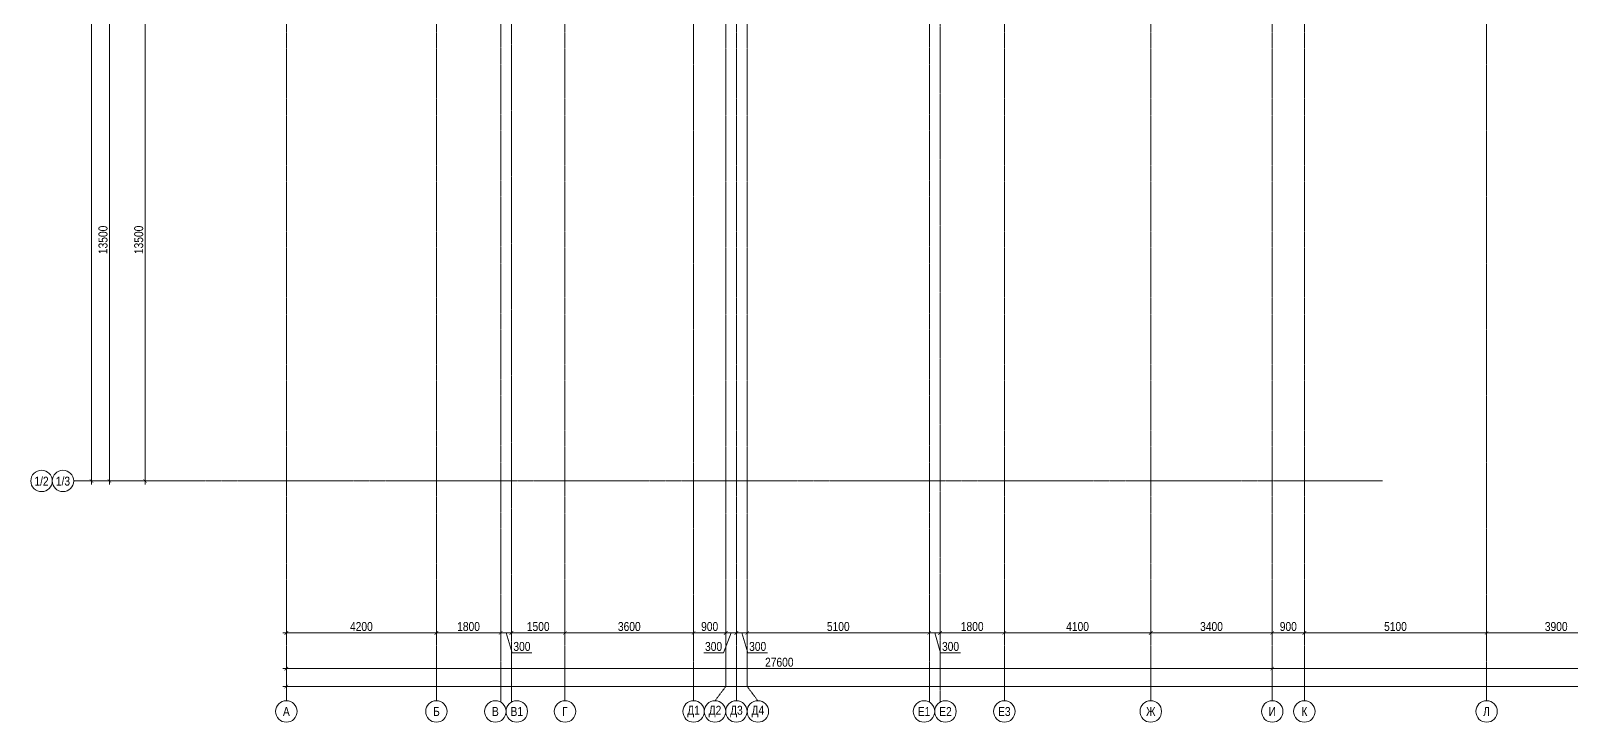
# Model space of a CAD drawing. Header units: millimetres. Extents: x -7155 to 483283, y -227682 to 148426.
# Drawn here: x -7155 to 35969, y -6755 to 12604 of the extents above; entities that cross this region are included whole.
import ezdxf
from ezdxf.enums import TextEntityAlignment as Align

# ---------------------------------------------------------------- set-up
doc = ezdxf.new("R2010")
doc.units = ezdxf.units.MM
doc.linetypes.add('CENTER2', pattern=[28.575, 19.05, -3.175, 3.175, -3.175])
doc.layers.get('Defpoints').update_dxf_attribs({"color": 140})
doc.layers.add('АР_Оси_РД_100', color=7, linetype='Continuous', lineweight=0, true_color=0x525252)
doc.layers.add('РД_Оси_100', color=7, linetype='Continuous', lineweight=0, true_color=0x525252)
doc.layers.add('АР_Оси_РД_размер', color=8, linetype='Continuous', lineweight=0)
doc.styles.add('style1', font='ARIALN.TTF')
doc.styles.add('ккк', font='isocpeur.ttf', dxfattribs={"width": 0.85, "oblique": 15})
doc.dimstyles.new('Dim100_ареал', dxfattribs={"dimscale": 100, "dimtxt": 2.5, "dimasz": 1, "dimexe": 1, "dimexo": 1, "dimgap": 0.5, "dimtad": 1, "dimzin": 12, "dimdsep": 46, "dimtxsty": 'style1', "dimblk": 'ARCHTICK', "dimcen": 1, "dimdle": 1, "dimclrd": 256, "dimclre": 256, "dimaunit": 1, "dimadec": 0, "dimazin": 3, "dimtfac": 1, "dimtmove": 1, "dimatfit": 3, "dimldrblk": 'OPEN30', "dimfxl": 4, "dimfxlon": 1, "dimtolj": 1, "dimtzin": 0, "dimlwd": 9, "dimlwe": 9, "dimarcsym": 0})

# ---------------------------------------------------------------- blocks, each defined once
blk = doc.blocks.new('_ArchTick')
at = {"color": 0, "linetype": 'ByBlock', "const_width": 0.15}
blk.add_lwpolyline([(-0.5, -0.5), (0.5, 0.5)], dxfattribs=at)
blk = doc.blocks.new('*D68')
at = {"layer": 'Defpoints', "color": 0, "lineweight": 50, "transparency": 16777216}
for p in [(0, -3255), (4200, -3255), (4200, -4255)]:
    blk.add_point(p, dxfattribs=at)
at = {"layer": 'АР_Оси_РД_размер', "lineweight": 9, "transparency": 16777216}
for p, q in [((0, -3855), (0, -4355)), ((4200, -3855), (4200, -4355)), ((-100, -4255), (4300, -4255))]:
    blk.add_line(p, q, dxfattribs=at)
at = {"layer": 'АР_Оси_РД_размер', "lineweight": 9, "transparency": 16777216, "xscale": 100, "yscale": 100, "zscale": 100, "rotation": 180}
blk.add_blockref('_ArchTick', (0, -4255), dxfattribs=at)
at = {"layer": 'АР_Оси_РД_размер', "lineweight": 9, "transparency": 16777216, "xscale": 100, "yscale": 100, "zscale": 100}
blk.add_blockref('_ArchTick', (4200, -4255), dxfattribs=at)
at = {"layer": 'АР_Оси_РД_размер', "color": 0, "transparency": 16777216, "insert": (2100, -4077), "char_height": 250, "attachment_point": 5, "style": 'style1'}
blk.add_mtext('\\A1;4200', dxfattribs=at)
blk = doc.blocks.new('_Open30')
at = {"color": 0, "linetype": 'ByBlock', "lineweight": -2}
for p, q in [((-1, 0.27), (0, 0)), ((0, 0), (-1, -0.27)), ((0, 0), (-1, 0))]:
    blk.add_line(p, q, dxfattribs=at)
blk = doc.blocks.new('A-iden')
at = {"linetype": 'Continuous', "lineweight": 5}
blk.add_circle((0, -4), 3, dxfattribs=at)
at = {"color": 0, "linetype": 'Continuous', "lineweight": 20, "style": 'ккк', "width": 0.85}
blk.add_attdef('ID', text='', height=4, dxfattribs=at).set_placement((0.31, -3.85), align=Align.MIDDLE_CENTER)
blk = doc.blocks.new('*D60')
at = {"layer": 'Defpoints', "color": 0, "lineweight": 50, "transparency": 16777216}
for p in [(4200, -3255), (6000, -3255), (6000, -4255)]:
    blk.add_point(p, dxfattribs=at)
at = {"layer": 'АР_Оси_РД_размер', "lineweight": 9, "transparency": 16777216}
for p, q in [((4200, -3855), (4200, -4355)), ((6000, -3855), (6000, -4355)), ((4100, -4255), (6100, -4255))]:
    blk.add_line(p, q, dxfattribs=at)
at = {"layer": 'АР_Оси_РД_размер', "lineweight": 9, "transparency": 16777216, "xscale": 100, "yscale": 100, "zscale": 100, "rotation": 180}
blk.add_blockref('_ArchTick', (4200, -4255), dxfattribs=at)
at = {"layer": 'АР_Оси_РД_размер', "lineweight": 9, "transparency": 16777216, "xscale": 100, "yscale": 100, "zscale": 100}
blk.add_blockref('_ArchTick', (6000, -4255), dxfattribs=at)
at = {"layer": 'АР_Оси_РД_размер', "color": 0, "transparency": 16777216, "insert": (5100, -4077), "char_height": 250, "attachment_point": 5, "style": 'style1'}
blk.add_mtext('\\A1;1800', dxfattribs=at)
blk = doc.blocks.new('*D61')
at = {"layer": 'Defpoints', "color": 0, "lineweight": 50, "transparency": 16777216}
for p in [(6000, -3255), (6300, -3255), (6300, -4255)]:
    blk.add_point(p, dxfattribs=at)
at = {"layer": 'АР_Оси_РД_размер', "lineweight": 9, "transparency": 16777216}
for p, q in [((6000, -3855), (6000, -4355)), ((6300, -3855), (6300, -4355)), ((5900, -4255), (6400, -4255)), ((6150, -4255), (6317, -4813)), ((6317, -4813), (6870, -4813))]:
    blk.add_line(p, q, dxfattribs=at)
at = {"layer": 'АР_Оси_РД_размер', "lineweight": 9, "transparency": 16777216, "xscale": 100, "yscale": 100, "zscale": 100, "rotation": 180}
blk.add_blockref('_ArchTick', (6000, -4255), dxfattribs=at)
at = {"layer": 'АР_Оси_РД_размер', "lineweight": 9, "transparency": 16777216, "xscale": 100, "yscale": 100, "zscale": 100}
blk.add_blockref('_ArchTick', (6300, -4255), dxfattribs=at)
at = {"layer": 'АР_Оси_РД_размер', "color": 0, "transparency": 16777216, "insert": (6594, -4635), "char_height": 250, "attachment_point": 5, "style": 'style1'}
blk.add_mtext('\\A1;300', dxfattribs=at)
blk = doc.blocks.new('*D62')
at = {"layer": 'Defpoints', "color": 0, "lineweight": 50, "transparency": 16777216}
for p in [(6300, -3255), (7800, -3255), (7800, -4255)]:
    blk.add_point(p, dxfattribs=at)
at = {"layer": 'АР_Оси_РД_размер', "lineweight": 9, "transparency": 16777216}
for p, q in [((6300, -3855), (6300, -4355)), ((7800, -3855), (7800, -4355)), ((6200, -4255), (7900, -4255))]:
    blk.add_line(p, q, dxfattribs=at)
at = {"layer": 'АР_Оси_РД_размер', "lineweight": 9, "transparency": 16777216, "xscale": 100, "yscale": 100, "zscale": 100, "rotation": 180}
blk.add_blockref('_ArchTick', (6300, -4255), dxfattribs=at)
at = {"layer": 'АР_Оси_РД_размер', "lineweight": 9, "transparency": 16777216, "xscale": 100, "yscale": 100, "zscale": 100}
blk.add_blockref('_ArchTick', (7800, -4255), dxfattribs=at)
at = {"layer": 'АР_Оси_РД_размер', "color": 0, "transparency": 16777216, "insert": (7050, -4077), "char_height": 250, "attachment_point": 5, "style": 'style1'}
blk.add_mtext('\\A1;1500', dxfattribs=at)
blk = doc.blocks.new('*D63')
at = {"layer": 'Defpoints', "color": 0, "lineweight": 50, "transparency": 16777216}
for p in [(7800, -3255), (11400, -3255), (11400, -4255)]:
    blk.add_point(p, dxfattribs=at)
at = {"layer": 'АР_Оси_РД_размер', "lineweight": 9, "transparency": 16777216}
for p, q in [((7800, -3855), (7800, -4355)), ((11400, -3855), (11400, -4355)), ((7700, -4255), (11500, -4255))]:
    blk.add_line(p, q, dxfattribs=at)
at = {"layer": 'АР_Оси_РД_размер', "lineweight": 9, "transparency": 16777216, "xscale": 100, "yscale": 100, "zscale": 100, "rotation": 180}
blk.add_blockref('_ArchTick', (7800, -4255), dxfattribs=at)
at = {"layer": 'АР_Оси_РД_размер', "lineweight": 9, "transparency": 16777216, "xscale": 100, "yscale": 100, "zscale": 100}
blk.add_blockref('_ArchTick', (11400, -4255), dxfattribs=at)
at = {"layer": 'АР_Оси_РД_размер', "color": 0, "transparency": 16777216, "insert": (9600, -4077), "char_height": 250, "attachment_point": 5, "style": 'style1'}
blk.add_mtext('\\A1;3600', dxfattribs=at)
blk = doc.blocks.new('*D64')
at = {"layer": 'Defpoints', "color": 0, "lineweight": 50, "transparency": 16777216}
for p in [(11400, -3255), (12300, -3255), (12300, -4255)]:
    blk.add_point(p, dxfattribs=at)
at = {"layer": 'АР_Оси_РД_размер', "lineweight": 9, "transparency": 16777216}
for p, q in [((11400, -3855), (11400, -4355)), ((12300, -3855), (12300, -4355)), ((11300, -4255), (12400, -4255))]:
    blk.add_line(p, q, dxfattribs=at)
at = {"layer": 'АР_Оси_РД_размер', "lineweight": 9, "transparency": 16777216, "xscale": 100, "yscale": 100, "zscale": 100, "rotation": 180}
blk.add_blockref('_ArchTick', (11400, -4255), dxfattribs=at)
at = {"layer": 'АР_Оси_РД_размер', "lineweight": 9, "transparency": 16777216, "xscale": 100, "yscale": 100, "zscale": 100}
blk.add_blockref('_ArchTick', (12300, -4255), dxfattribs=at)
at = {"layer": 'АР_Оси_РД_размер', "color": 0, "transparency": 16777216, "insert": (11850, -4077), "char_height": 250, "attachment_point": 5, "style": 'style1'}
blk.add_mtext('\\A1;900', dxfattribs=at)
blk = doc.blocks.new('*D65')
at = {"layer": 'Defpoints', "color": 0, "lineweight": 50, "transparency": 16777216}
for p in [(12300, -3255), (12600, -3255), (12600, -4255)]:
    blk.add_point(p, dxfattribs=at)
at = {"layer": 'АР_Оси_РД_размер', "lineweight": 9, "transparency": 16777216}
for p, q in [((12300, -3855), (12300, -4355)), ((12600, -3855), (12600, -4355)), ((12200, -4255), (12700, -4255)), ((12450, -4255), (12237, -4813)), ((12237, -4813), (11684, -4813))]:
    blk.add_line(p, q, dxfattribs=at)
at = {"layer": 'АР_Оси_РД_размер', "lineweight": 9, "transparency": 16777216, "xscale": 100, "yscale": 100, "zscale": 100, "rotation": 180}
blk.add_blockref('_ArchTick', (12300, -4255), dxfattribs=at)
at = {"layer": 'АР_Оси_РД_размер', "lineweight": 9, "transparency": 16777216, "xscale": 100, "yscale": 100, "zscale": 100}
blk.add_blockref('_ArchTick', (12600, -4255), dxfattribs=at)
at = {"layer": 'АР_Оси_РД_размер', "color": 0, "transparency": 16777216, "insert": (11960, -4636), "char_height": 250, "attachment_point": 5, "style": 'style1'}
blk.add_mtext('\\A1;300', dxfattribs=at)
blk = doc.blocks.new('*D66')
at = {"layer": 'Defpoints', "color": 0, "lineweight": 50, "transparency": 16777216}
for p in [(12600, -3255), (12900, -3255), (12900, -4255)]:
    blk.add_point(p, dxfattribs=at)
at = {"layer": 'АР_Оси_РД_размер', "lineweight": 9, "transparency": 16777216}
for p, q in [((12600, -3855), (12600, -4355)), ((12900, -3855), (12900, -4355)), ((12500, -4255), (13000, -4255)), ((12750, -4255), (12917, -4813)), ((12917, -4813), (13470, -4813))]:
    blk.add_line(p, q, dxfattribs=at)
at = {"layer": 'АР_Оси_РД_размер', "lineweight": 9, "transparency": 16777216, "xscale": 100, "yscale": 100, "zscale": 100, "rotation": 180}
blk.add_blockref('_ArchTick', (12600, -4255), dxfattribs=at)
at = {"layer": 'АР_Оси_РД_размер', "lineweight": 9, "transparency": 16777216, "xscale": 100, "yscale": 100, "zscale": 100}
blk.add_blockref('_ArchTick', (12900, -4255), dxfattribs=at)
at = {"layer": 'АР_Оси_РД_размер', "color": 0, "transparency": 16777216, "insert": (13194, -4635), "char_height": 250, "attachment_point": 5, "style": 'style1'}
blk.add_mtext('\\A1;300', dxfattribs=at)
blk = doc.blocks.new('*D67')
at = {"layer": 'Defpoints', "color": 0, "lineweight": 50, "transparency": 16777216}
for p in [(12900, -3255), (18000, -3255), (18000, -4255)]:
    blk.add_point(p, dxfattribs=at)
at = {"layer": 'АР_Оси_РД_размер', "lineweight": 9, "transparency": 16777216}
for p, q in [((12900, -3855), (12900, -4355)), ((18000, -3855), (18000, -4355)), ((12800, -4255), (18100, -4255))]:
    blk.add_line(p, q, dxfattribs=at)
at = {"layer": 'АР_Оси_РД_размер', "lineweight": 9, "transparency": 16777216, "xscale": 100, "yscale": 100, "zscale": 100, "rotation": 180}
blk.add_blockref('_ArchTick', (12900, -4255), dxfattribs=at)
at = {"layer": 'АР_Оси_РД_размер', "lineweight": 9, "transparency": 16777216, "xscale": 100, "yscale": 100, "zscale": 100}
blk.add_blockref('_ArchTick', (18000, -4255), dxfattribs=at)
at = {"layer": 'АР_Оси_РД_размер', "color": 0, "transparency": 16777216, "insert": (15450, -4077), "char_height": 250, "attachment_point": 5, "style": 'style1'}
blk.add_mtext('\\A1;5100', dxfattribs=at)
blk = doc.blocks.new('*D69')
at = {"layer": 'Defpoints', "color": 0, "lineweight": 50, "transparency": 16777216}
for p in [(18000, -3255), (18300, -3255), (18300, -4255)]:
    blk.add_point(p, dxfattribs=at)
at = {"layer": 'АР_Оси_РД_размер', "lineweight": 9, "transparency": 16777216}
for p, q in [((18000, -3855), (18000, -4355)), ((18300, -3855), (18300, -4355)), ((17900, -4255), (18400, -4255)), ((18150, -4255), (18317, -4813)), ((18317, -4813), (18870, -4813))]:
    blk.add_line(p, q, dxfattribs=at)
at = {"layer": 'АР_Оси_РД_размер', "lineweight": 9, "transparency": 16777216, "xscale": 100, "yscale": 100, "zscale": 100, "rotation": 180}
blk.add_blockref('_ArchTick', (18000, -4255), dxfattribs=at)
at = {"layer": 'АР_Оси_РД_размер', "lineweight": 9, "transparency": 16777216, "xscale": 100, "yscale": 100, "zscale": 100}
blk.add_blockref('_ArchTick', (18300, -4255), dxfattribs=at)
at = {"layer": 'АР_Оси_РД_размер', "color": 0, "transparency": 16777216, "insert": (18594, -4635), "char_height": 250, "attachment_point": 5, "style": 'style1'}
blk.add_mtext('\\A1;300', dxfattribs=at)
blk = doc.blocks.new('*D70')
at = {"layer": 'Defpoints', "color": 0, "lineweight": 50, "transparency": 16777216}
for p in [(18300, -3255), (20100, -3255), (20100, -4255)]:
    blk.add_point(p, dxfattribs=at)
at = {"layer": 'АР_Оси_РД_размер', "lineweight": 9, "transparency": 16777216}
for p, q in [((18300, -3855), (18300, -4355)), ((20100, -3855), (20100, -4355)), ((18200, -4255), (20200, -4255))]:
    blk.add_line(p, q, dxfattribs=at)
at = {"layer": 'АР_Оси_РД_размер', "lineweight": 9, "transparency": 16777216, "xscale": 100, "yscale": 100, "zscale": 100, "rotation": 180}
blk.add_blockref('_ArchTick', (18300, -4255), dxfattribs=at)
at = {"layer": 'АР_Оси_РД_размер', "lineweight": 9, "transparency": 16777216, "xscale": 100, "yscale": 100, "zscale": 100}
blk.add_blockref('_ArchTick', (20100, -4255), dxfattribs=at)
at = {"layer": 'АР_Оси_РД_размер', "color": 0, "transparency": 16777216, "insert": (19200, -4077), "char_height": 250, "attachment_point": 5, "style": 'style1'}
blk.add_mtext('\\A1;1800', dxfattribs=at)
blk = doc.blocks.new('*D71')
at = {"layer": 'Defpoints', "color": 0, "lineweight": 50, "transparency": 16777216}
for p in [(20100, -3255), (24200, -3255), (24200, -4255)]:
    blk.add_point(p, dxfattribs=at)
at = {"layer": 'АР_Оси_РД_размер', "lineweight": 9, "transparency": 16777216}
for p, q in [((20100, -3855), (20100, -4355)), ((24200, -3855), (24200, -4355)), ((20000, -4255), (24300, -4255))]:
    blk.add_line(p, q, dxfattribs=at)
at = {"layer": 'АР_Оси_РД_размер', "lineweight": 9, "transparency": 16777216, "xscale": 100, "yscale": 100, "zscale": 100, "rotation": 180}
blk.add_blockref('_ArchTick', (20100, -4255), dxfattribs=at)
at = {"layer": 'АР_Оси_РД_размер', "lineweight": 9, "transparency": 16777216, "xscale": 100, "yscale": 100, "zscale": 100}
blk.add_blockref('_ArchTick', (24200, -4255), dxfattribs=at)
at = {"layer": 'АР_Оси_РД_размер', "color": 0, "transparency": 16777216, "insert": (22150, -4077), "char_height": 250, "attachment_point": 5, "style": 'style1'}
blk.add_mtext('\\A1;4100', dxfattribs=at)
blk = doc.blocks.new('*D72')
at = {"layer": 'Defpoints', "color": 0, "lineweight": 50, "transparency": 16777216}
for p in [(24200, -3255), (27600, -3255), (27600, -4255)]:
    blk.add_point(p, dxfattribs=at)
at = {"layer": 'АР_Оси_РД_размер', "lineweight": 9, "transparency": 16777216}
for p, q in [((24200, -3855), (24200, -4355)), ((27600, -3855), (27600, -4355)), ((24100, -4255), (27700, -4255))]:
    blk.add_line(p, q, dxfattribs=at)
at = {"layer": 'АР_Оси_РД_размер', "lineweight": 9, "transparency": 16777216, "xscale": 100, "yscale": 100, "zscale": 100, "rotation": 180}
blk.add_blockref('_ArchTick', (24200, -4255), dxfattribs=at)
at = {"layer": 'АР_Оси_РД_размер', "lineweight": 9, "transparency": 16777216, "xscale": 100, "yscale": 100, "zscale": 100}
blk.add_blockref('_ArchTick', (27600, -4255), dxfattribs=at)
at = {"layer": 'АР_Оси_РД_размер', "color": 0, "transparency": 16777216, "insert": (25900, -4077), "char_height": 250, "attachment_point": 5, "style": 'style1'}
blk.add_mtext('\\A1;3400', dxfattribs=at)
blk = doc.blocks.new('*D73')
at = {"layer": 'Defpoints', "color": 0, "lineweight": 50, "transparency": 16777216}
for p in [(27600, -3255), (28500, -3255), (28500, -4255)]:
    blk.add_point(p, dxfattribs=at)
at = {"layer": 'АР_Оси_РД_размер', "lineweight": 9, "transparency": 16777216}
for p, q in [((27600, -3855), (27600, -4355)), ((28500, -3855), (28500, -4355)), ((27500, -4255), (28600, -4255))]:
    blk.add_line(p, q, dxfattribs=at)
at = {"layer": 'АР_Оси_РД_размер', "lineweight": 9, "transparency": 16777216, "xscale": 100, "yscale": 100, "zscale": 100, "rotation": 180}
blk.add_blockref('_ArchTick', (27600, -4255), dxfattribs=at)
at = {"layer": 'АР_Оси_РД_размер', "lineweight": 9, "transparency": 16777216, "xscale": 100, "yscale": 100, "zscale": 100}
blk.add_blockref('_ArchTick', (28500, -4255), dxfattribs=at)
at = {"layer": 'АР_Оси_РД_размер', "color": 0, "transparency": 16777216, "insert": (28050, -4077), "char_height": 250, "attachment_point": 5, "style": 'style1'}
blk.add_mtext('\\A1;900', dxfattribs=at)
blk = doc.blocks.new('*D74')
at = {"layer": 'Defpoints', "color": 0, "lineweight": 50, "transparency": 16777216}
for p in [(28500, -3255), (33600, -3255), (33600, -4255)]:
    blk.add_point(p, dxfattribs=at)
at = {"layer": 'АР_Оси_РД_размер', "lineweight": 9, "transparency": 16777216}
for p, q in [((28500, -3855), (28500, -4355)), ((33600, -3855), (33600, -4355)), ((28400, -4255), (33700, -4255))]:
    blk.add_line(p, q, dxfattribs=at)
at = {"layer": 'АР_Оси_РД_размер', "lineweight": 9, "transparency": 16777216, "xscale": 100, "yscale": 100, "zscale": 100, "rotation": 180}
blk.add_blockref('_ArchTick', (28500, -4255), dxfattribs=at)
at = {"layer": 'АР_Оси_РД_размер', "lineweight": 9, "transparency": 16777216, "xscale": 100, "yscale": 100, "zscale": 100}
blk.add_blockref('_ArchTick', (33600, -4255), dxfattribs=at)
at = {"layer": 'АР_Оси_РД_размер', "color": 0, "transparency": 16777216, "insert": (31050, -4077), "char_height": 250, "attachment_point": 5, "style": 'style1'}
blk.add_mtext('\\A1;5100', dxfattribs=at)
blk = doc.blocks.new('*D75')
at = {"layer": 'Defpoints', "color": 0, "lineweight": 50, "transparency": 16777216}
for p in [(33600, -3255), (37500, -3255), (37500, -4255)]:
    blk.add_point(p, dxfattribs=at)
at = {"layer": 'АР_Оси_РД_размер', "lineweight": 9, "transparency": 16777216}
for p, q in [((33600, -3855), (33600, -4355)), ((37500, -3855), (37500, -4355)), ((33500, -4255), (37600, -4255))]:
    blk.add_line(p, q, dxfattribs=at)
at = {"layer": 'АР_Оси_РД_размер', "lineweight": 9, "transparency": 16777216, "xscale": 100, "yscale": 100, "zscale": 100, "rotation": 180}
blk.add_blockref('_ArchTick', (33600, -4255), dxfattribs=at)
at = {"layer": 'АР_Оси_РД_размер', "lineweight": 9, "transparency": 16777216, "xscale": 100, "yscale": 100, "zscale": 100}
blk.add_blockref('_ArchTick', (37500, -4255), dxfattribs=at)
at = {"layer": 'АР_Оси_РД_размер', "color": 0, "transparency": 16777216, "insert": (35550, -4077), "char_height": 250, "attachment_point": 5, "style": 'style1'}
blk.add_mtext('\\A1;3900', dxfattribs=at)
blk = doc.blocks.new('*D278')
at = {"layer": 'Defpoints', "color": 0, "lineweight": 50, "transparency": 16777216}
for p in [(0, -3255), (114600, -3255), (114600, -5755)]:
    blk.add_point(p, dxfattribs=at)
at = {"layer": 'АР_Оси_РД_размер', "lineweight": 9, "transparency": 16777216}
for p, q in [((0, -5355), (0, -5855)), ((114600, -5355), (114600, -5855)), ((-100, -5755), (114700, -5755))]:
    blk.add_line(p, q, dxfattribs=at)
at = {"layer": 'АР_Оси_РД_размер', "lineweight": 9, "transparency": 16777216, "xscale": 100, "yscale": 100, "zscale": 100, "rotation": 180}
blk.add_blockref('_ArchTick', (0, -5755), dxfattribs=at)
at = {"layer": 'АР_Оси_РД_размер', "lineweight": 9, "transparency": 16777216, "xscale": 100, "yscale": 100, "zscale": 100}
blk.add_blockref('_ArchTick', (114600, -5755), dxfattribs=at)
at = {"layer": 'АР_Оси_РД_размер', "color": 0, "transparency": 16777216, "insert": (60044, -5577), "char_height": 250, "attachment_point": 5, "style": 'style1'}
blk.add_mtext('\\A1;114600', dxfattribs=at)
blk = doc.blocks.new('*D113')
at = {"layer": 'Defpoints', "color": 0, "lineweight": 50, "transparency": 16777216}
for p in [(-5455, 134700), (-2955, 134700), (-2955, 0)]:
    blk.add_point(p, dxfattribs=at)
at = {"layer": 'АР_Оси_РД_размер', "lineweight": 9, "transparency": 16777216}
for p, q in [((-5055, 134700), (-5555, 134700)), ((-5455, -100), (-5455, 134800)), ((-5055, 0), (-5555, 0))]:
    blk.add_line(p, q, dxfattribs=at)
at = {"layer": 'АР_Оси_РД_размер', "lineweight": 9, "transparency": 16777216, "xscale": 100, "yscale": 100, "zscale": 100}
for p, rotation in [((-5455, 134700), 90), ((-5455, 0), 270)]:
    blk.add_blockref('_ArchTick', p, dxfattribs=dict(at, rotation=rotation))
at = {"layer": 'АР_Оси_РД_размер', "color": 0, "transparency": 16777216, "insert": (-5633, 67350), "char_height": 250, "attachment_point": 5, "rotation": 90, "style": 'style1'}
blk.add_mtext('\\A1;134700', dxfattribs=at)
blk = doc.blocks.new('*D277')
at = {"layer": 'Defpoints', "color": 0, "lineweight": 50, "transparency": 16777216}
for p in [(-3955, 13500), (-3220, 13500), (-2955, 0)]:
    blk.add_point(p, dxfattribs=at)
at = {"layer": 'АР_Оси_РД_размер', "lineweight": 9, "transparency": 16777216}
for p, q in [((-3555, 13500), (-4055, 13500)), ((-3955, -100), (-3955, 13600)), ((-3555, 0), (-4055, 0))]:
    blk.add_line(p, q, dxfattribs=at)
at = {"layer": 'АР_Оси_РД_размер', "lineweight": 9, "transparency": 16777216, "xscale": 100, "yscale": 100, "zscale": 100}
for p, rotation in [((-3955, 13500), 90), ((-3955, 0), 270)]:
    blk.add_blockref('_ArchTick', p, dxfattribs=dict(at, rotation=rotation))
at = {"layer": 'АР_Оси_РД_размер', "color": 0, "transparency": 16777216, "insert": (-4133, 6750), "char_height": 250, "attachment_point": 5, "rotation": 90, "style": 'style1'}
blk.add_mtext('\\A1;13500', dxfattribs=at)
blk = doc.blocks.new('*D156')
at = {"layer": 'Defpoints', "color": 0, "lineweight": 50, "transparency": 16777216}
for p in [(-4955, 13500), (-2955, 13500), (-2955, 0)]:
    blk.add_point(p, dxfattribs=at)
at = {"layer": 'АР_Оси_РД_размер', "lineweight": 9, "transparency": 16777216}
for p, q in [((-4555, 13500), (-5055, 13500)), ((-4955, -100), (-4955, 13600)), ((-4555, 0), (-5055, 0))]:
    blk.add_line(p, q, dxfattribs=at)
at = {"layer": 'АР_Оси_РД_размер', "lineweight": 9, "transparency": 16777216, "xscale": 100, "yscale": 100, "zscale": 100}
for p, rotation in [((-4955, 13500), 90), ((-4955, 0), 270)]:
    blk.add_blockref('_ArchTick', p, dxfattribs=dict(at, rotation=rotation))
at = {"layer": 'АР_Оси_РД_размер', "color": 0, "transparency": 16777216, "insert": (-5133, 6750), "char_height": 250, "attachment_point": 5, "rotation": 90, "style": 'style1'}
blk.add_mtext('\\A1;13500', dxfattribs=at)
blk = doc.blocks.new('*D161')
at = {"layer": 'Defpoints', "color": 0, "lineweight": 50, "transparency": 16777216}
for p in [(0, -3255), (27600, -3255), (27600, -5255)]:
    blk.add_point(p, dxfattribs=at)
at = {"layer": 'АР_Оси_РД_размер', "lineweight": 9, "transparency": 16777216}
for p, q in [((0, -4855), (0, -5355)), ((27600, -4855), (27600, -5355)), ((-100, -5255), (27700, -5255))]:
    blk.add_line(p, q, dxfattribs=at)
at = {"layer": 'АР_Оси_РД_размер', "lineweight": 9, "transparency": 16777216, "xscale": 100, "yscale": 100, "zscale": 100, "rotation": 180}
blk.add_blockref('_ArchTick', (0, -5255), dxfattribs=at)
at = {"layer": 'АР_Оси_РД_размер', "lineweight": 9, "transparency": 16777216, "xscale": 100, "yscale": 100, "zscale": 100}
blk.add_blockref('_ArchTick', (27600, -5255), dxfattribs=at)
at = {"layer": 'АР_Оси_РД_размер', "color": 0, "transparency": 16777216, "insert": (13800, -5077), "char_height": 250, "attachment_point": 5, "style": 'style1'}
blk.add_mtext('\\A1;27600', dxfattribs=at)
blk = doc.blocks.new('*D259')
at = {"layer": 'Defpoints', "color": 0, "lineweight": 50, "transparency": 16777216}
for p in [(27600, -3255), (45600, -3253), (45600, -5255)]:
    blk.add_point(p, dxfattribs=at)
at = {"layer": 'АР_Оси_РД_размер', "lineweight": 9, "transparency": 16777216}
for p, q in [((27600, -4855), (27600, -5355)), ((45600, -4855), (45600, -5355)), ((27500, -5255), (45700, -5255))]:
    blk.add_line(p, q, dxfattribs=at)
at = {"layer": 'АР_Оси_РД_размер', "lineweight": 9, "transparency": 16777216, "xscale": 100, "yscale": 100, "zscale": 100, "rotation": 180}
blk.add_blockref('_ArchTick', (27600, -5255), dxfattribs=at)
at = {"layer": 'АР_Оси_РД_размер', "lineweight": 9, "transparency": 16777216, "xscale": 100, "yscale": 100, "zscale": 100}
blk.add_blockref('_ArchTick', (45600, -5255), dxfattribs=at)
at = {"layer": 'АР_Оси_РД_размер', "color": 0, "transparency": 16777216, "insert": (36600, -5077), "char_height": 250, "attachment_point": 5, "style": 'style1'}
blk.add_mtext('\\A1;18000', dxfattribs=at)
blk = doc.blocks.new('СОШ_2200_АР_ОСИ_М100_28.05.24')
at = {"layer": 'АР_Оси_РД_100', "linetype": 'CENTER2'}
for p, q in [((0, -6155), (0, 139938.679)), ((4200, -6155), (4200, 139938.679)), ((20100, -6155), (20100, 139938.679)), ((24200, -6155), (24200, 139938.679)), ((27600, -6155), (27600, 139938.679)), ((-5954.958, 0), (30690.994, 0))]:
    blk.add_line(p, q, dxfattribs=at)
for points in [[(5849.555, 139938.679), (6000, 139538.679), (6000, -6194.559)], [(6300, -6195.83), (6300, 139538.679), (6450, 139938.679)], [(7800, -6155), (7800, 139938.679)], [(11400, 139938.679), (11400, -6155)], [(12000.12, -6155), (12300, -5755), (12300, 139538.679), (12000, 139938.679)], [(12600, -6155), (12600, 139938.679)], [(13200, -6155), (12900, -5755), (12900, 139538.679), (13220.167, 139939.357)], [(17850, 139938.679), (18000, 139538.679), (18000, -6194.092)], [(18300, -6196.31), (18300, 139538.679), (18450, 139938.679)], [(28500, -6155), (28500, 139938.679)], [(33600, 139938.679), (33600, -6155)]]:
    blk.add_lwpolyline(points, dxfattribs=at)
at = {"layer": 'АР_Оси_РД_100'}
ref = blk.add_blockref('A-iden', (-6854.958, 400), dxfattribs=dict(at, xscale=100, yscale=100, zscale=100))
ref.add_attrib('ID', '1/2', dxfattribs={"layer": '0', "linetype": 'Continuous', "height": 250, "style": 'style1'}).set_placement((-6854.958, 0), align=Align.MIDDLE)
ref = blk.add_blockref('A-iden', (-6254.958, 400), dxfattribs=dict(at, xscale=100, yscale=100, zscale=100))
ref.add_attrib('ID', '1/3', dxfattribs={"layer": '0', "linetype": 'Continuous', "height": 250, "style": 'style1'}).set_placement((-6254.958, 0), align=Align.MIDDLE)
at = {"layer": 'АР_Оси_РД_100', "color": 0}
ref = blk.add_blockref('A-iden', (0, -6054.999), dxfattribs=dict(at, xscale=100, yscale=100, zscale=100))
ref.add_attrib('ID', 'А', dxfattribs={"layer": '0', "linetype": 'Continuous', "height": 250, "style": 'style1'}).set_placement((0, -6454.999), align=Align.MIDDLE)
ref = blk.add_blockref('A-iden', (4200, -6054.999), dxfattribs=dict(at, xscale=100, yscale=100, zscale=100))
ref.add_attrib('ID', 'Б', dxfattribs={"layer": '0', "linetype": 'Continuous', "height": 250, "style": 'style1'}).set_placement((4200, -6454.999), align=Align.MIDDLE)
ref = blk.add_blockref('A-iden', (5851.101, -6054.999), dxfattribs=dict(at, xscale=100, yscale=100, zscale=100))
ref.add_attrib('ID', 'В', dxfattribs={"layer": '0', "linetype": 'Continuous', "height": 250, "style": 'style1'}).set_placement((5851.101, -6454.999), align=Align.MIDDLE)
ref = blk.add_blockref('A-iden', (6451.101, -6054.999), dxfattribs=dict(at, xscale=100, yscale=100, zscale=100))
ref.add_attrib('ID', 'В1', dxfattribs={"layer": '0', "linetype": 'Continuous', "height": 250, "style": 'style1'}).set_placement((6451.101, -6454.999), align=Align.MIDDLE)
ref = blk.add_blockref('A-iden', (7800.734, -6054.999), dxfattribs=dict(at, xscale=100, yscale=100, zscale=100))
ref.add_attrib('ID', 'Г', dxfattribs={"layer": '0', "linetype": 'Continuous', "height": 250, "style": 'style1'}).set_placement((7800.734, -6454.999), align=Align.MIDDLE)
ref = blk.add_blockref('A-iden', (11399.266, -6054.999), dxfattribs=dict(at, xscale=100, yscale=100, zscale=100))
ref.add_attrib('ID', 'Д1', dxfattribs={"layer": '0', "linetype": 'Continuous', "height": 250, "style": 'style1'}).set_placement((11399.266, -6454.999), align=Align.MIDDLE)
ref = blk.add_blockref('A-iden', (11999.266, -6054.999), dxfattribs=dict(at, xscale=100, yscale=100, zscale=100))
ref.add_attrib('ID', 'Д2', dxfattribs={"layer": '0', "linetype": 'Continuous', "height": 250, "style": 'style1'}).set_placement((11999.266, -6454.999), align=Align.MIDDLE)
ref = blk.add_blockref('A-iden', (12599.266, -6054.999), dxfattribs=dict(at, xscale=100, yscale=100, zscale=100))
ref.add_attrib('ID', 'Д3', dxfattribs={"layer": '0', "linetype": 'Continuous', "height": 250, "style": 'style1'}).set_placement((12599.266, -6454.999), align=Align.MIDDLE)
ref = blk.add_blockref('A-iden', (13199.266, -6054.999), dxfattribs=dict(at, xscale=100, yscale=100, zscale=100))
ref.add_attrib('ID', 'Д4', dxfattribs={"layer": '0', "linetype": 'Continuous', "height": 250, "style": 'style1'}).set_placement((13199.266, -6454.999), align=Align.MIDDLE)
ref = blk.add_blockref('A-iden', (17851.921, -6054.999), dxfattribs=dict(at, xscale=100, yscale=100, zscale=100))
ref.add_attrib('ID', 'Е1', dxfattribs={"layer": '0', "linetype": 'Continuous', "height": 250, "style": 'style1'}).set_placement((17851.921, -6454.999), align=Align.MIDDLE)
ref = blk.add_blockref('A-iden', (18451.921, -6054.999), dxfattribs=dict(at, xscale=100, yscale=100, zscale=100))
ref.add_attrib('ID', 'Е2', dxfattribs={"layer": '0', "linetype": 'Continuous', "height": 250, "style": 'style1'}).set_placement((18451.921, -6454.999), align=Align.MIDDLE)
ref = blk.add_blockref('A-iden', (20100, -6054.999), dxfattribs=dict(at, xscale=100, yscale=100, zscale=100))
ref.add_attrib('ID', 'Е3', dxfattribs={"layer": '0', "linetype": 'Continuous', "height": 250, "style": 'style1'}).set_placement((20100, -6454.999), align=Align.MIDDLE)
ref = blk.add_blockref('A-iden', (24200, -6054.999), dxfattribs=dict(at, xscale=100, yscale=100, zscale=100))
ref.add_attrib('ID', 'Ж', dxfattribs={"layer": '0', "linetype": 'Continuous', "height": 250, "style": 'style1'}).set_placement((24200, -6454.999), align=Align.MIDDLE)
ref = blk.add_blockref('A-iden', (27600, -6054.999), dxfattribs=dict(at, xscale=100, yscale=100, zscale=100))
ref.add_attrib('ID', 'И', dxfattribs={"layer": '0', "linetype": 'Continuous', "height": 250, "style": 'style1'}).set_placement((27600, -6454.999), align=Align.MIDDLE)
ref = blk.add_blockref('A-iden', (28499.266, -6054.999), dxfattribs=dict(at, xscale=100, yscale=100, zscale=100))
ref.add_attrib('ID', 'К', dxfattribs={"layer": '0', "linetype": 'Continuous', "height": 250, "style": 'style1'}).set_placement((28499.266, -6454.999), align=Align.MIDDLE)
ref = blk.add_blockref('A-iden', (33600, -6054.999), dxfattribs=dict(at, xscale=100, yscale=100, zscale=100))
ref.add_attrib('ID', 'Л', dxfattribs={"layer": '0', "linetype": 'Continuous', "height": 250, "style": 'style1'}).set_placement((33600, -6454.999), align=Align.MIDDLE)
at = {"layer": 'АР_Оси_РД_размер'}
for base, p2, picture, middle in [((-5454.958, 134700), (-2954.958, 134700), '*D113', (-5632.601, 67350)), ((-4954.958, 13500), (-2954.958, 13500), '*D156', (-5132.601, 6750)), ((-3954.958, 13500), (-3220.264, 13500), '*D277', (-4132.601, 6750))]:
    dim = blk.add_linear_dim(base=base, p1=(-2954.958, 0), p2=p2, angle=90, dimstyle='Dim100_ареал', dxfattribs=at)
    dim.commit()
    dim.dimension.update_dxf_attribs({"geometry": picture, "text_midpoint": middle})
for base, p1, p2, picture, middle in [((4200, -4255), (0, -3255), (4200, -3255), '*D68', (2100, -4077.357)), ((27600, -5255), (0, -3255), (27600, -3255), '*D161', (13800, -5077.357)), ((6000, -4255), (4200, -3255), (6000, -3255), '*D60', (5100, -4077.357)), ((6300, -4255), (6000, -3255), (6300, -3255), '*D61', (6367.379, -4635.286)), ((7800, -4255), (6300, -3255), (7800, -3255), '*D62', (7050, -4077.357)), ((11400, -4255), (7800, -3255), (11400, -3255), '*D63', (9600, -4077.357)), ((12300, -4255), (11400, -3255), (12300, -3255), '*D64', (11850, -4077.357)), ((12900, -4255), (12600, -3255), (12900, -3255), '*D66', (12967.379, -4635.286)), ((18000, -4255), (12900, -3255), (18000, -3255), '*D67', (15450, -4077.357)), ((18300, -4255), (18000, -3255), (18300, -3255), '*D69', (18367.379, -4635.286)), ((20100, -4255), (18300, -3255), (20100, -3255), '*D70', (19200, -4077.357)), ((24200, -4255), (20100, -3255), (24200, -3255), '*D71', (22150, -4077.357)), ((27600, -4255), (24200, -3255), (27600, -3255), '*D72', (25900, -4077.357)), ((45600, -5255), (27600, -3255), (45600, -3253.064), '*D259', (36600, -5077.357)), ((28500, -4255), (27600, -3255), (28500, -3255), '*D73', (28050, -4077.357)), ((33600, -4255), (28500, -3255), (33600, -3255), '*D74', (31050, -4077.357)), ((37500, -4255), (33600, -3255), (37500, -3255), '*D75', (35550, -4077.357))]:
    dim = blk.add_linear_dim(base=base, p1=p1, p2=p2, dimstyle='Dim100_ареал', dxfattribs=at)
    dim.commit()
    dim.dimension.update_dxf_attribs({"geometry": picture, "text_midpoint": middle})
for base, p1, p2, picture, middle in [((114600, -5755), (0, -3255), (114600, -3255), '*D278', (60044.03, -5755)), ((12600, -4255), (12300, -3255), (12600, -3255), '*D65', (12186.596, -4813.295))]:
    dim = blk.add_linear_dim(base=base, p1=p1, p2=p2, dimstyle='Dim100_ареал', dxfattribs=at)
    dim.commit()
    dim.dimension.update_dxf_attribs({"geometry": picture, "text_midpoint": middle, "dimtype": 128})

msp = doc.modelspace()

# ---------------------------------------------------------------- block references
at = {"layer": 'РД_Оси_100'}
msp.add_blockref('СОШ_2200_АР_ОСИ_М100_28.05.24', (0, 0), dxfattribs=at)

doc.saveas('drawing.dxf')
